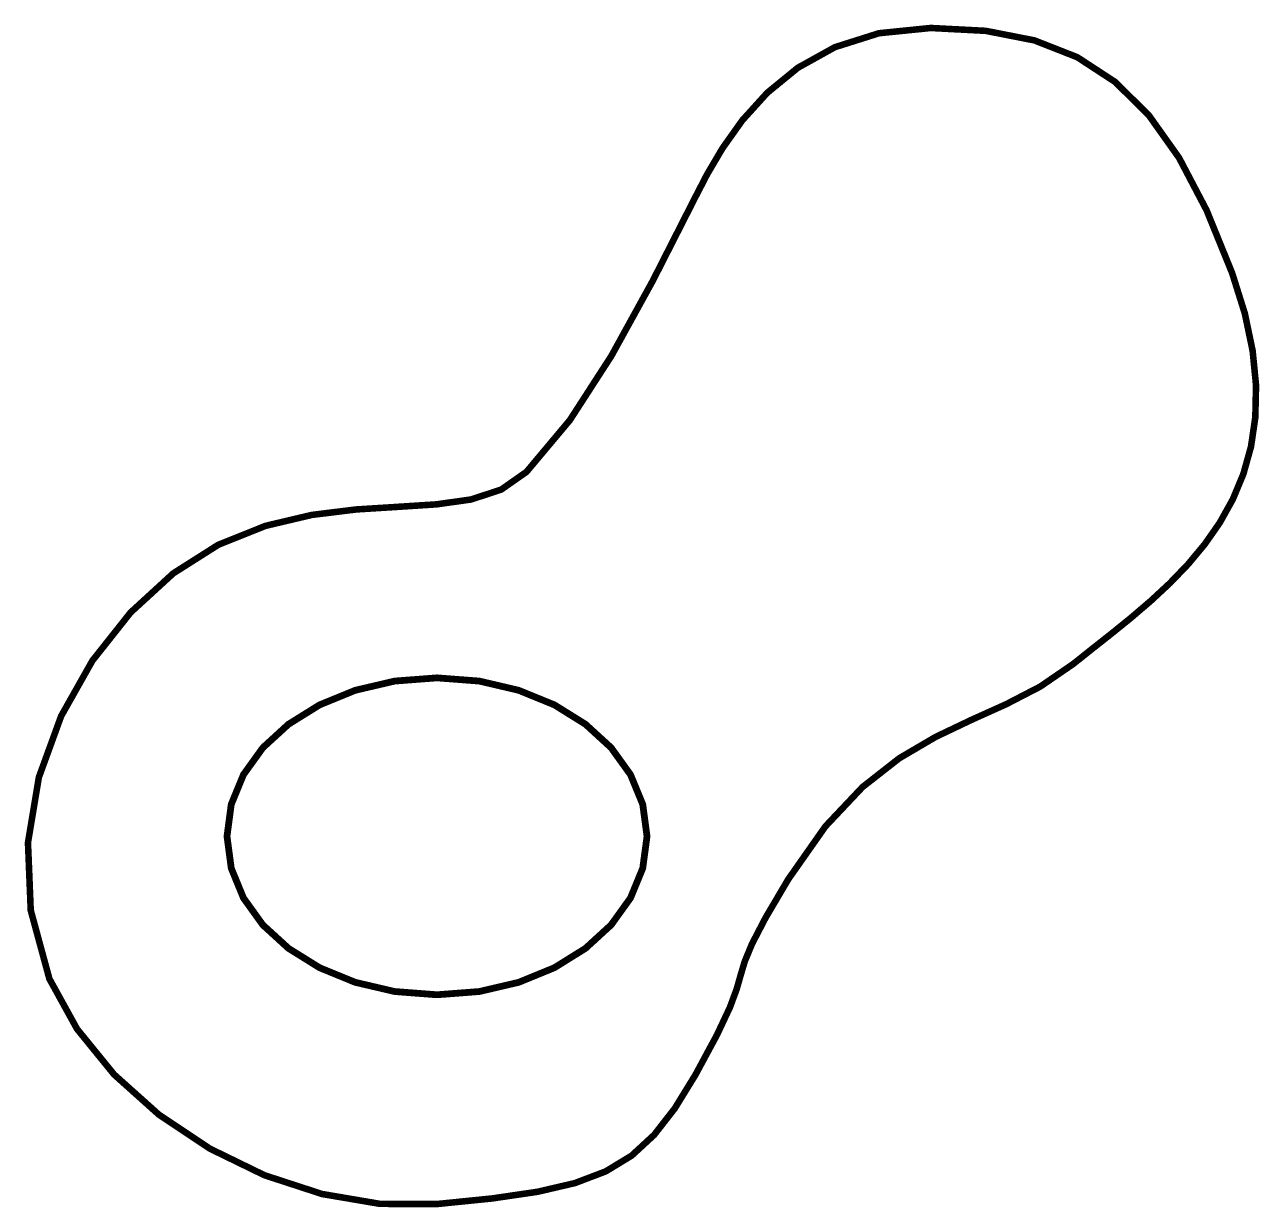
# Model space of a CAD drawing. Extents: x 0 to 4.18, y 0 to 4.01.
import ezdxf

# ---------------------------------------------------------------- set-up
doc = ezdxf.new("R2010")
doc.units = 0
doc.layers.get('0').update_dxf_attribs({"linetype": 'CONTINUOUS'})

msp = doc.modelspace()

# ---------------------------------------------------------------- linework, layer by layer
at = {"color": 0}
for points, const_width in [([(0.0859, 0.7784), (0.0228, 1.0104), (0.0135, 1.2397), (0.0504, 1.4609), (0.1258, 1.6682), (0.2319, 1.8562), (0.3612, 2.0194), (0.5059, 2.152), (0.6583, 2.2487), (0.8187, 2.3129), (0.9749, 2.3498), (1.1248, 2.3683), (1.2662, 2.3772), (1.3967, 2.3856), (1.5144, 2.4021), (1.617, 2.4359), (1.7022, 2.4956), (1.8489, 2.6705), (1.9896, 2.8881), (2.1297, 3.1424), (2.2746, 3.4272), (2.3139, 3.5033), (2.3662, 3.5921), (2.4334, 3.6867), (2.5179, 3.78), (2.6218, 3.865), (2.7472, 3.9346), (2.8963, 3.9818), (3.0715, 3.9996), (3.2581, 3.9899), (3.4228, 3.9576), (3.5681, 3.9006), (3.6965, 3.8167), (3.8106, 3.7037), (3.913, 3.5596), (4.0062, 3.3821), (4.0928, 3.1691), (4.1357, 3.0325), (4.1622, 2.906), (4.1737, 2.789), (4.1713, 2.6808), (4.1566, 2.5808), (4.1307, 2.4883), (4.0951, 2.4029), (4.0511, 2.3238), (3.9999, 2.2504), (3.9429, 2.1821), (3.8815, 2.1183), (3.8169, 2.0583), (3.7506, 2.0016), (3.6838, 1.9475), (3.6178, 1.8954), (3.5541, 1.8446), (3.4426, 1.7682), (3.3275, 1.7086), (3.2092, 1.6553), (3.0883, 1.5977), (2.9653, 1.5255), (2.8407, 1.4279), (2.715, 1.2947), (2.5889, 1.1151), (2.5117, 0.9841), (2.466, 0.896), (2.4414, 0.8363), (2.4277, 0.7903), (2.4144, 0.7436), (2.3914, 0.6815), (2.3482, 0.5894), (2.2746, 0.4529), (2.2048, 0.3394), (2.1346, 0.2492), (2.0585, 0.1791), (1.971, 0.1259), (1.8667, 0.0862), (1.7403, 0.0567), (1.5862, 0.0341), (1.3991, 0.0151), (1.2059, 0.0157), (1.0092, 0.0492), (0.8149, 0.1126), (0.6289, 0.2032), (0.457, 0.3179), (0.3053, 0.4539), (0.1796, 0.6084), (0.0859, 0.7784)], 0.0222), ([(2.1106, 1.261), (2.0961, 1.1528), (2.0546, 1.052), (1.989, 0.9608), (1.9022, 0.8814), (1.7969, 0.8158), (1.676, 0.7663), (1.5425, 0.7351), (1.3991, 0.7241), (1.2557, 0.7351), (1.1221, 0.7663), (1.0013, 0.8158), (0.896, 0.8814), (0.8091, 0.9608), (0.7435, 1.052), (0.7021, 1.1528), (0.6877, 1.261), (0.7021, 1.3692), (0.7435, 1.4699), (0.8091, 1.5611), (0.896, 1.6406), (1.0013, 1.7062), (1.1221, 1.7556), (1.2557, 1.7869), (1.3991, 1.7978), (1.5425, 1.7869), (1.676, 1.7556), (1.7969, 1.7062), (1.9022, 1.6406), (1.989, 1.5611), (2.0546, 1.4699), (2.0961, 1.3692), (2.1106, 1.261)], 0.023)]:
    msp.add_lwpolyline(points, close=True, dxfattribs=dict(at, const_width=const_width))
at = {"color": 254}
msp.add_lwpolyline([(0.0859, 0.7784), (0.0228, 1.0104), (0.0135, 1.2397), (0.0504, 1.4609), (0.1258, 1.6682), (0.2319, 1.8562), (0.3612, 2.0194), (0.5059, 2.152), (0.6583, 2.2487), (0.8187, 2.3129), (0.9749, 2.3498), (1.1248, 2.3683), (1.2662, 2.3772), (1.3967, 2.3856), (1.5144, 2.4021), (1.617, 2.4359), (1.7022, 2.4956), (1.8489, 2.6705), (1.9896, 2.8881), (2.1297, 3.1424), (2.2746, 3.4272), (2.3139, 3.5033), (2.3662, 3.5921), (2.4334, 3.6867), (2.5179, 3.78), (2.6218, 3.865), (2.7472, 3.9346), (2.8963, 3.9818), (3.0715, 3.9996), (3.2581, 3.9899), (3.4228, 3.9576), (3.5681, 3.9006), (3.6965, 3.8167), (3.8106, 3.7037), (3.913, 3.5596), (4.0062, 3.3821), (4.0928, 3.1691), (4.1357, 3.0325), (4.1622, 2.906), (4.1737, 2.789), (4.1713, 2.6808), (4.1566, 2.5808), (4.1307, 2.4883), (4.0951, 2.4029), (4.0511, 2.3238), (3.9999, 2.2504), (3.9429, 2.1821), (3.8815, 2.1183), (3.8169, 2.0583), (3.7506, 2.0016), (3.6838, 1.9475), (3.6178, 1.8954), (3.5541, 1.8446), (3.4426, 1.7682), (3.3275, 1.7086), (3.2092, 1.6553), (3.0883, 1.5977), (2.9653, 1.5255), (2.8407, 1.4279), (2.715, 1.2947), (2.5889, 1.1151), (2.5117, 0.9841), (2.466, 0.896), (2.4414, 0.8363), (2.4277, 0.7903), (2.4144, 0.7436), (2.3914, 0.6815), (2.3482, 0.5894), (2.2746, 0.4529), (2.2048, 0.3394), (2.1346, 0.2492), (2.0585, 0.1791), (1.971, 0.1259), (1.8667, 0.0862), (1.7403, 0.0567), (1.5862, 0.0341), (1.3991, 0.0151), (1.2059, 0.0157), (1.0092, 0.0492), (0.8149, 0.1126), (0.6289, 0.2032), (0.457, 0.3179), (0.3053, 0.4539), (0.1796, 0.6084), (0.0859, 0.7784)], close=True, dxfattribs=at)

doc.saveas('drawing.dxf')
